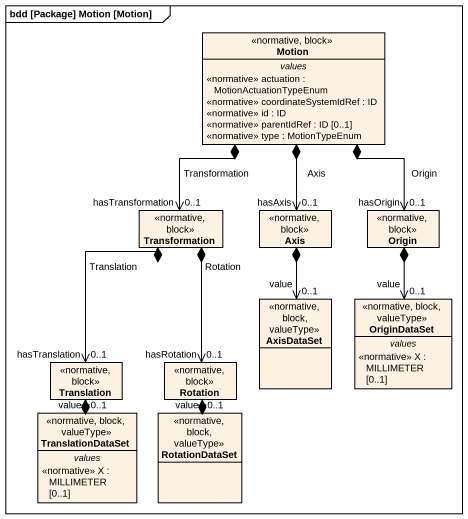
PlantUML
@startuml
mainframe bdd [Package] Motion [Motion]
hide circle
hide empty members
class Motion <<normative, block>> {
  -- values --
  <<normative>> actuation : MotionActuationTypeEnum
  <<normative>> coordinateSystemIdRef : ID
  <<normative>> id : ID
  <<normative>> parentIdRef : ID [0..1]
  <<normative>> type : MotionTypeEnum
}
class Transformation <<normative, block>>
class Axis <<normative, block>>
class Origin <<normative, block>>
class AxisDataSet <<normative, block, valueType>>
class OriginDataSet <<normative, block, valueType>> {
  -- values --
  <<normative>> X : MILLIMETER [0..1]
}
class Translation <<normative, block>>
class Rotation <<normative, block>>
class TranslationDataSet <<normative, block, valueType>> {
  -- values --
  <<normative>> X : MILLIMETER [0..1]
}
class RotationDataSet <<normative, block, valueType>>
Motion *--> "0..1\nhasTransformation" Transformation : Transformation
Motion *--> "hasAxis\n0..1" Axis : Axis
Motion *--> "0..1\nhasOrigin" Origin : Origin
Transformation *--> "hasTranslation\n0..1" Translation : Translation
Transformation *--> "hasRotation\n0..1" Rotation : Rotation
Axis *--> "value\n0..1" AxisDataSet
Origin *--> "value\n0..1" OriginDataSet
Translation *--> "value\n0..1" TranslationDataSet
Rotation *--> "value\n0..1" RotationDataSet
@enduml
